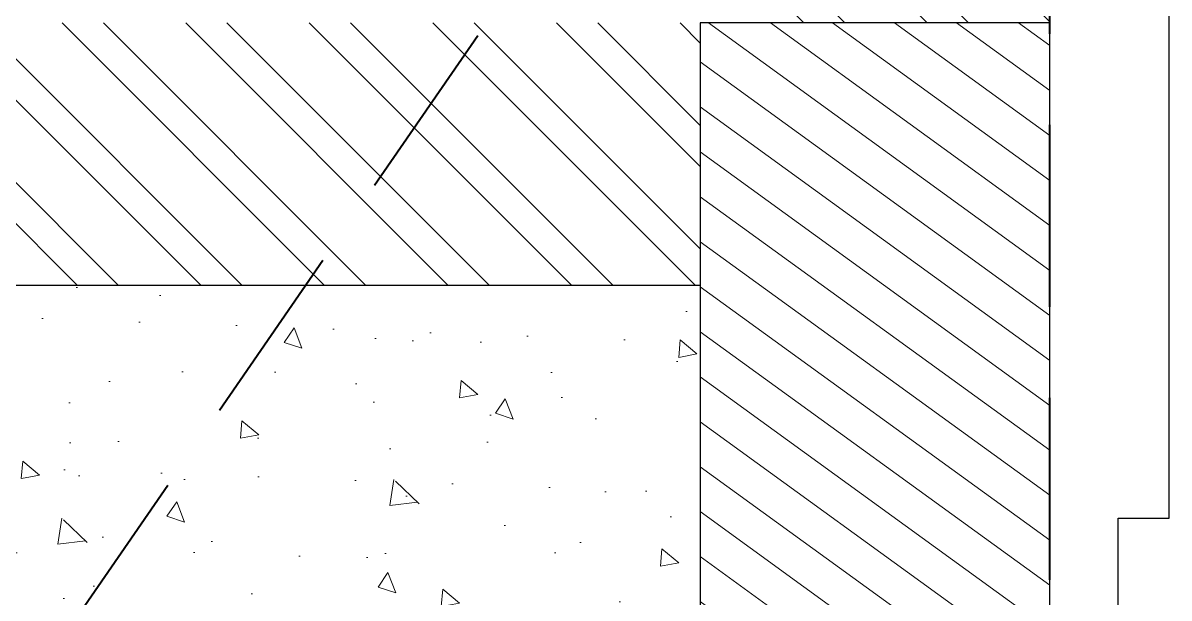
# Model space of a CAD drawing. Header units: inches. Extents: x -189347 to -188565, y -48525 to -47011.
# Drawn here: x -188745.95 to -188706.61, y -47392.12 to -47372.37 of the extents above; entities that cross this region are included whole.
import ezdxf

# ---------------------------------------------------------------- set-up
doc = ezdxf.new("R2010")
doc.units = ezdxf.units.IN
doc.header["$LTSCALE"] = 25
doc.header["$MEASUREMENT"] = 0
doc.linetypes.add('DASHED2', pattern=[0.375, 0.25, -0.125])
for name, color, linetype, lineweight in [('COLUMN', 1, 'Continuous', 30), ('COLUMNHATCH', 8, 'Continuous', 0), ('PP--BEAM', 104, 'DASHED2', 40), ('PP-WALL', 7, 'Continuous', 30), ('SEC. HATCH', 8, 'Continuous', 0), ('sechatch', 8, 'Continuous', 0)]:
    doc.layers.add(name, color=color, linetype=linetype, lineweight=lineweight)

msp = doc.modelspace()

# ---------------------------------------------------------------- hatches: boundary and pattern name
at = {"layer": 'COLUMNHATCH', "ltscale": 5}
h = msp.add_hatch(dxfattribs=at)
h.set_pattern_fill('ANSI31', color=256, scale=10, angle=99.05005462872136, style=0)
h.set_pattern_definition([(144.0500546287213, (-991.6262969374075, -2979.542852115199), (-0.7338478202626239, -1.011912731758918), [])])
h.paths.add_polyline_path([(-188710.6991238233, -47396.36745093982), (-188710.6991238233, -47372.36745093982), (-188722.6991238233, -47372.36745093982), (-188722.6991238233, -47396.36745093982)])
at = {"layer": 'SEC. HATCH', "ltscale": 30}
h = msp.add_hatch(dxfattribs=at)
h.set_pattern_fill('AR-CONC', color=256, angle=270, style=0)
h.set_pattern_definition([(320, (44819.99395688201, -97150.17832978448), (-0.6275213498259525, -7.172601826007535), [0.75, -8.25]), (265, (44819.99395688201, -97150.17832978448), (7.521921337000117, 1.387513336129998), [0.6, -6.599999999999999]), (10.45144446000005, (44819.94166344203, -97150.77604659449), (6.894399909686292, -5.78508846727112), [0.63740192, -7.011421119999999]), (316.1842, (44821.99395688201, -97150.17832978448), (-1.655192807930767, -10.67241330671572), [1.125, -12.375]), (6.635635489999977, (44821.856023812, -97151.06769723448), (9.741186007745503, -9.346619456742284), [0.9561034199999988, -10.51713759999998]), (261.1841639899999, (44821.99395688201, -97150.17832978448), (9.741186002699902, -9.346619450547733), [0.9, -9.90000001]), (291, (44821.49395688201, -97151.17832978448), (-4.026188906653389, -5.969070521184615), [0.75, -8.25]), (236, (44821.49395688201, -97151.17832978448), (7.251500450468528, -2.433153319215819), [0.6, -6.599999999999999]), (341.4514447400001, (44821.15844114203, -97151.67575232443), (3.225311528063536, -8.402223767299711), [0.6374019000000001, -7.011421119999999]), (307.5, (44819.99395688201, -97150.17832978448), (3.328938538313114, -0.1215985531729073), [0, -6.519999999999984, 0, -6.699999999999985, 0, -6.624999999999986]), (277.5, (44819.99395688201, -97150.17832978448), (3.944117118823601, -2.630695374421486), [0, -3.819999999999999, 0, -6.37, 0, -2.524999999999999]), (237.5, (44819.99395688201, -97147.94832978447), (-0.2255487173437985, -5.33822436172409), [0, -2.5, 0, -7.799999999999999, 0, -10.35]), (227.5, (44819.99395688201, -97146.94832978447), (1.001049823323176, -5.831861693423862), [0, -3.249999999999995, 0, -5.179999999999987, 0, -7.349999999999987])])
h.paths.add_polyline_path([(-188722.6991238233, -47381.36745093927), (-188755.6991238233, -47381.36745093924), (-188756.9491238233, -47381.36745093924), (-188756.9491238233, -47407.86745093924), (-188759.6991238234, -47407.86745093924), (-188759.6991238233, -47409.36745093921), (-188752.1991238233, -47409.36745093921), (-188752.1991238233, -47394.3674509386), (-188726.6991238233, -47394.36745093859), (-188726.6991238233, -47409.36745093921), (-188719.6991238233, -47409.36745093921), (-188719.6991238233, -47396.36745093924), (-188722.6991238233, -47396.36745093924)])
at = {"layer": 'sechatch', "ltscale": 30}
h = msp.add_hatch(dxfattribs=at)
h.set_pattern_fill('ANSI32,_O', color=256, scale=8, angle=270)
h.set_pattern_definition([(315, (-188979.5937044665, -47377.79706374477), (2.121320343559643, 2.121320343559641), []), (315, (-188979.5937044665, -47379.21127730476), (2.121320343559643, 2.121320343559641), [])])
h.paths.add_polyline_path([(-188970.1991238233, -47372.36745093927), (-188994.1991238233, -47372.36745093927), (-188994.1991238233, -47381.36745093927), (-188970.1991238233, -47381.36745093927)])
h.paths.add_polyline_path([(-188826.1991238233, -47372.36745093924), (-188850.1991238232, -47372.36745093924), (-188850.1991238232, -47381.36745093924), (-188826.1991238233, -47381.36745093924)])
h.paths.add_polyline_path([(-188817.1991238233, -47357.36745093924), (-188812.6991238234, -47357.36745093913), (-188812.6991238233, -47348.36745093913), (-188826.1991238233, -47348.36745093924), (-188826.1991238233, -47372.36745093924), (-188817.1991238233, -47372.36745093924)])
h.paths.add_polyline_path([(-188746.6991238233, -47348.36745093924), (-188760.1991238233, -47348.36745093924), (-188760.1991238233, -47357.36745093924), (-188755.6991238233, -47357.36745093924), (-188755.6991238233, -47381.36745093924), (-188722.6991238233, -47381.36745093927), (-188722.6991238233, -47372.36745093924), (-188746.6991238233, -47372.36745093924)])
h.paths.add_polyline_path([(-188710.6991238234, -47348.36745093924), (-188719.6991238233, -47348.36745093924), (-188719.6991238233, -47372.36745093924), (-188710.6991238234, -47372.36745093924)])
h.paths.add_polyline_path([(-188994.1991238233, -47348.36745093924), (-189231.1991238232, -47348.36745093924), (-189231.1991238232, -47372.36745093924), (-189222.1991238232, -47372.36745093924), (-189222.1991238232, -47357.36745093927), (-189105.1991238232, -47357.36745093924), (-189105.1991238232, -47418.86745093924), (-189121.6991238233, -47418.86745093924), (-189121.6991238232, -47423.36745093924), (-189105.1991238233, -47423.36745093927), (-189105.1991238232, -47528.36745093927), (-189100.6991238232, -47528.36745093927), (-189100.6991238232, -47469.86745093924), (-189073.6991238233, -47469.86745093924), (-189073.6991238233, -47465.36745093924), (-189100.6991238232, -47465.36745093924), (-189100.6991238232, -47357.36745093924), (-188998.6991238232, -47357.36745093924), (-188998.6991238232, -47372.36745093924), (-188994.1991238233, -47372.36745093924)])

# ---------------------------------------------------------------- linework, layer by layer
at = {"layer": 'COLUMN'}
msp.add_lwpolyline([(-188710.6991238233, -47396.36745093924), (-188710.6991238233, -47372.36745093924), (-188722.6991238233, -47372.36745093924), (-188722.6991238233, -47396.36745093924)], close=True, dxfattribs=at)
at = {"layer": 'PP--BEAM'}
msp.add_line((-188710.6991238227, -47625.86745093931), (-188710.6991238227, -47357.36745093909), dxfattribs=at)
msp.add_lwpolyline([(-188719.6991238227, -47357.36745093909), (-188763.3948498421, -47420.78951588038), (-188719.6991238215, -47484.86745093931)], dxfattribs=at)
at = {"layer": 'PP-WALL', "color": 5, "ltscale": 10}
for p, q in [((-188706.6054125947, -47389.37704302669), (-188706.6054125948, -47323.62704302667)), ((-188708.3554125947, -47458.37704302669), (-188708.3554125947, -47389.37704302669)), ((-188708.3554125947, -47389.37704302669), (-188706.6054125947, -47389.37704302669))]:
    msp.add_line(p, q, dxfattribs=at)
at = {"layer": 'PP-WALL', "ltscale": 10}
for p, q in [((-188710.6991238234, -47396.36745093924), (-188710.6991238234, -47372.36745093924)), ((-188755.6991238233, -47381.36745093924), (-188722.6991238233, -47381.36745093927))]:
    msp.add_line(p, q, dxfattribs=at)

doc.saveas('drawing.dxf')
